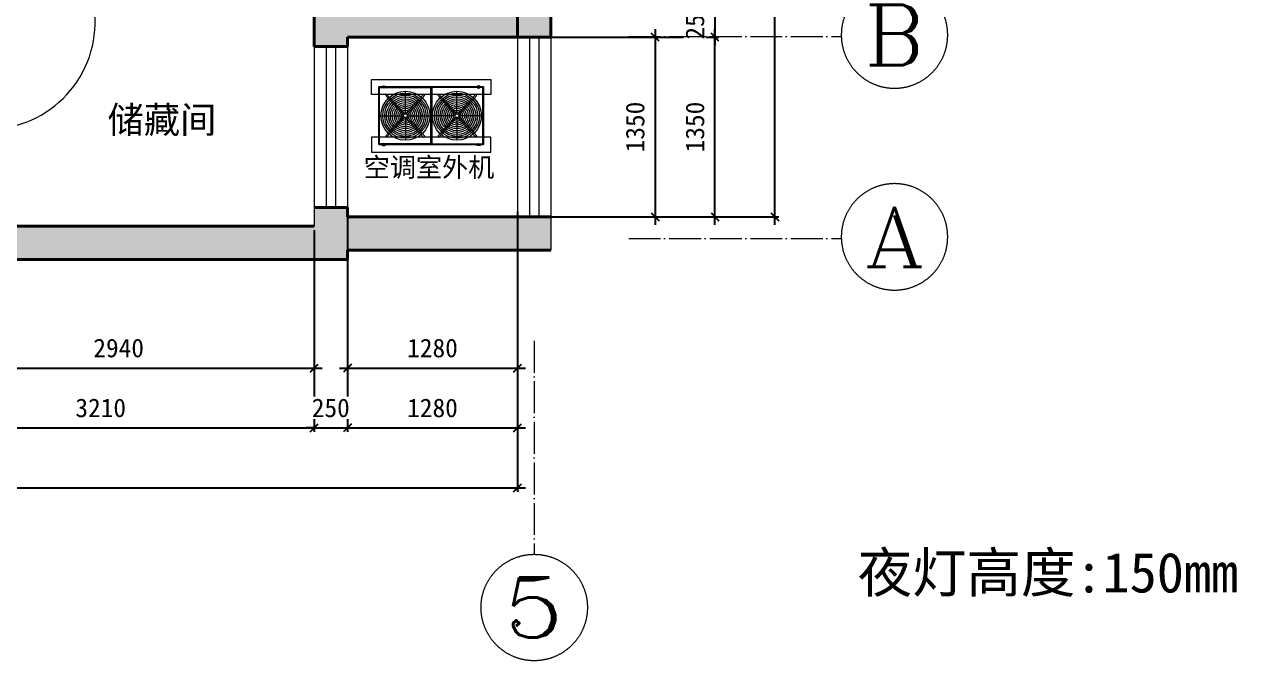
# Model space of a CAD drawing. Header units: millimetres. Extents: x -64529 to 3079702, y -28926 to 77119.
# Drawn here: x -21568 to -12450, y -28926 to -24142 of the extents above; entities that cross this region are included whole.
import ezdxf
from ezdxf.enums import TextEntityAlignment as Align

# ---------------------------------------------------------------- set-up
doc = ezdxf.new("R2010")
doc.units = ezdxf.units.MM
doc.header["$LTSCALE"] = 10
doc.linetypes.add('ACAD_ISO04W100', pattern=[30.5, 24, -3, 0.5, -3])
doc.layers.get('0').update_dxf_attribs({"color": 255})
doc.layers.get('Defpoints').update_dxf_attribs({"color": 255})
doc.layers.add('1浅浅', color=251, linetype='Continuous', lineweight=20)
doc.layers.add('A__轴线', color=3, linetype='ACAD_ISO04W100', lineweight=0)
doc.styles.add('_TCH_AXIS', font='COMPLEX', dxfattribs={"bigfont": 'GBCBIG'})
doc.styles.add('COMPLEX', font='COMPLEX')
doc.styles.get("Standard").update_dxf_attribs({"font": ''})
doc.styles.add('宋体', font='', dxfattribs={"height": 2.5})
doc.styles.get('Standard').set_extended_font_data('SimSun')
doc.styles.get('宋体').set_extended_font_data('SimSun')
doc.dimstyles.new('副本 外标注', dxfattribs={"dimtxt": 140, "dimasz": 60, "dimexe": 30, "dimexo": 30, "dimgap": 80, "dimtad": 1, "dimtoh": 1, "dimdec": 0, "dimtxsty": 'Standard', "dimblk": 'OBLIQUE', "dimcen": 2.5, "dimdle": 60, "dimclrd": 250, "dimclre": 250, "dimclrt": 44, "dimadec": 0, "dimazin": 0, "dimtfac": 1, "dimtdec": 0, "dimtix": 1, "dimtmove": 0, "dimatfit": 3, "dimldrblk": 'DOTSMALL', "dimfxl": 1, "dimtfill": 1, "dimarcsym": 0})

# ---------------------------------------------------------------- blocks, each defined once
blk = doc.blocks.new('_Oblique')
at = {"color": 0, "linetype": 'ByBlock', "lineweight": -2}
blk.add_line((-0.5, -0.5), (0.5, 0.5), dxfattribs=at)
blk = doc.blocks.new('*D721')
at = {"layer": '1浅浅', "color": 250, "lineweight": -2, "transparency": 16777216}
for p, q in [((-17828, -24239.2), (-16343.8, -24239.2)), ((-16373.8, -25649.2), (-16373.8, -24179.2)), ((-17828, -25589.2), (-16343.8, -25589.2))]:
    blk.add_line(p, q, dxfattribs=at)
at = {"layer": 'Defpoints', "color": 0, "lineweight": 30, "transparency": 16777216}
for p in [(-17858, -24239.2), (-16373.8, -24239.2), (-17858, -25589.2)]:
    blk.add_point(p, dxfattribs=at)
at = {"layer": '1浅浅', "color": 250, "lineweight": -2, "transparency": 16777216, "xscale": 60, "yscale": 60, "zscale": 60}
for p, rotation in [((-16373.8, -24239.2), 90), ((-16373.8, -25589.2), 270)]:
    blk.add_blockref('_Oblique', p, dxfattribs=dict(at, rotation=rotation))
at = {"layer": '1浅浅', "color": 44, "transparency": 16777216, "insert": (-16523.8, -24914.2), "char_height": 140, "attachment_point": 5, "rotation": 90, "bg_fill": 3, "box_fill_scale": 1.1, "bg_fill_color": 256, "bg_fill_true_color": 13158600, "bg_fill_transparency": 14239808}
blk.add_mtext('1350', dxfattribs=at)
blk = doc.blocks.new('_DotSmall')
at = {"color": 0, "linetype": 'ByBlock', "const_width": 0.5}
blk.add_lwpolyline([(-0.0625, 0, 1), (0.0625, 0, 1)], format="xyb", close=True, dxfattribs=at)
blk = doc.blocks.new('*D726')
at = {"layer": '1浅浅', "color": 250, "lineweight": -2, "transparency": 16777216}
for p, q in [((-15923.8, -25649.2), (-15923.8, -10799.2)), ((-17093.8, -10859.2), (-15893.8, -10859.2)), ((-17828, -25589.2), (-15893.8, -25589.2))]:
    blk.add_line(p, q, dxfattribs=at)
at = {"layer": 'Defpoints', "color": 0, "lineweight": 30, "transparency": 16777216}
for p in [(-17123.8, -10859.2), (-15923.8, -10859.2), (-17858, -25589.2)]:
    blk.add_point(p, dxfattribs=at)
at = {"layer": '1浅浅', "color": 250, "lineweight": -2, "transparency": 16777216, "xscale": 60, "yscale": 60, "zscale": 60}
for p, rotation in [((-15923.8, -10859.2), 90), ((-15923.8, -25589.2), 270)]:
    blk.add_blockref('_Oblique', p, dxfattribs=dict(at, rotation=rotation))
at = {"layer": '1浅浅', "color": 44, "transparency": 16777216, "insert": (-16073.8, -18224.2), "char_height": 140, "attachment_point": 5, "rotation": 90, "bg_fill": 3, "box_fill_scale": 1.1, "bg_fill_color": 256, "bg_fill_true_color": 13158600, "bg_fill_transparency": 12911526}
blk.add_mtext('14730', dxfattribs=at)
blk = doc.blocks.new('*D729')
at = {"layer": '1浅浅', "color": 250, "lineweight": -2, "transparency": 16777216}
for p, q in [((-19388, -25689.2), (-19388, -26756.2)), ((-22328, -26456.2), (-22328, -26756.2)), ((-22388, -26726.2), (-19328, -26726.2))]:
    blk.add_line(p, q, dxfattribs=at)
at = {"layer": 'Defpoints', "color": 0, "lineweight": 30, "transparency": 16777216}
for p in [(-19388, -25659.2), (-22328, -26426.2), (-19388, -26726.2)]:
    blk.add_point(p, dxfattribs=at)
at = {"layer": '1浅浅', "color": 250, "lineweight": -2, "transparency": 16777216, "xscale": 60, "yscale": 60, "zscale": 60, "rotation": 180}
blk.add_blockref('_Oblique', (-22328, -26726.2), dxfattribs=at)
at = {"layer": '1浅浅', "color": 250, "lineweight": -2, "transparency": 16777216, "xscale": 60, "yscale": 60, "zscale": 60}
blk.add_blockref('_Oblique', (-19388, -26726.2), dxfattribs=at)
at = {"layer": '1浅浅', "color": 44, "transparency": 16777216, "insert": (-20858, -26576.2), "char_height": 140, "attachment_point": 5, "bg_fill": 3, "box_fill_scale": 1.1, "bg_fill_color": 256, "bg_fill_true_color": 13158600, "bg_fill_transparency": 16431800}
blk.add_mtext('2940', dxfattribs=at)
blk = doc.blocks.new('*D730')
at = {"layer": '1浅浅', "color": 250, "lineweight": -2, "transparency": 16777216}
for p, q in [((-19138, -25549.2), (-19138, -26756.2)), ((-17858, -26456.2), (-17858, -26756.2)), ((-19198, -26726.2), (-17798, -26726.2))]:
    blk.add_line(p, q, dxfattribs=at)
at = {"layer": 'Defpoints', "color": 0, "lineweight": 30, "transparency": 16777216}
for p in [(-19138, -25519.2), (-17858, -26426.2), (-17858, -26726.2)]:
    blk.add_point(p, dxfattribs=at)
at = {"layer": '1浅浅', "color": 250, "lineweight": -2, "transparency": 16777216, "xscale": 60, "yscale": 60, "zscale": 60, "rotation": 180}
blk.add_blockref('_Oblique', (-19138, -26726.2), dxfattribs=at)
at = {"layer": '1浅浅', "color": 250, "lineweight": -2, "transparency": 16777216, "xscale": 60, "yscale": 60, "zscale": 60}
blk.add_blockref('_Oblique', (-17858, -26726.2), dxfattribs=at)
at = {"layer": '1浅浅', "color": 44, "transparency": 16777216, "insert": (-18498, -26576.2), "char_height": 140, "attachment_point": 5, "bg_fill": 3, "box_fill_scale": 1.1, "bg_fill_color": 256, "bg_fill_true_color": 13158600, "bg_fill_transparency": 10479820}
blk.add_mtext('1280', dxfattribs=at)
blk = doc.blocks.new('*D733')
at = {"layer": '1浅浅', "color": 250, "lineweight": -2, "transparency": 16777216}
for p, q in [((-19388, -25689.2), (-19388, -27206.2)), ((-22598, -26456.2), (-22598, -27206.2)), ((-22658, -27176.2), (-19328, -27176.2))]:
    blk.add_line(p, q, dxfattribs=at)
at = {"layer": 'Defpoints', "color": 0, "lineweight": 30, "transparency": 16777216}
for p in [(-19388, -25659.2), (-22598, -26426.2), (-19388, -27176.2)]:
    blk.add_point(p, dxfattribs=at)
at = {"layer": '1浅浅', "color": 250, "lineweight": -2, "transparency": 16777216, "xscale": 60, "yscale": 60, "zscale": 60, "rotation": 180}
blk.add_blockref('_Oblique', (-22598, -27176.2), dxfattribs=at)
at = {"layer": '1浅浅', "color": 250, "lineweight": -2, "transparency": 16777216, "xscale": 60, "yscale": 60, "zscale": 60}
blk.add_blockref('_Oblique', (-19388, -27176.2), dxfattribs=at)
at = {"layer": '1浅浅', "color": 44, "transparency": 16777216, "insert": (-20993, -27026.2), "char_height": 140, "attachment_point": 5, "bg_fill": 3, "box_fill_scale": 1.1, "bg_fill_color": 256, "bg_fill_true_color": 13158600, "bg_fill_transparency": 3955916}
blk.add_mtext('3210', dxfattribs=at)
blk = doc.blocks.new('*D734')
at = {"layer": '1浅浅', "color": 250, "lineweight": -2, "transparency": 16777216}
for p, q in [((-35338, -26456.2), (-35338, -27656.2)), ((-17858, -26456.2), (-17858, -27656.2)), ((-35398, -27626.2), (-17798, -27626.2))]:
    blk.add_line(p, q, dxfattribs=at)
at = {"layer": 'Defpoints', "color": 0, "lineweight": 30, "transparency": 16777216}
for p in [(-35338, -26426.2), (-17858, -26426.2), (-17858, -27626.2)]:
    blk.add_point(p, dxfattribs=at)
at = {"layer": '1浅浅', "color": 250, "lineweight": -2, "transparency": 16777216, "xscale": 60, "yscale": 60, "zscale": 60, "rotation": 180}
blk.add_blockref('_Oblique', (-35338, -27626.2), dxfattribs=at)
at = {"layer": '1浅浅', "color": 250, "lineweight": -2, "transparency": 16777216, "xscale": 60, "yscale": 60, "zscale": 60}
blk.add_blockref('_Oblique', (-17858, -27626.2), dxfattribs=at)
at = {"layer": '1浅浅', "color": 44, "transparency": 16777216, "insert": (-26598, -27476.2), "char_height": 140, "attachment_point": 5, "bg_fill": 3, "box_fill_scale": 1.1, "bg_fill_color": 256, "bg_fill_true_color": 13158600, "bg_fill_transparency": 10700668}
blk.add_mtext('17480', dxfattribs=at)
blk = doc.blocks.new('*D755')
at = {"layer": '1浅浅', "color": 250, "lineweight": -2, "transparency": 16777216}
for p, q in [((-19138, -25619.2), (-19138, -27206.2)), ((-17858, -25549.2), (-17858, -27206.2)), ((-19198, -27176.2), (-17798, -27176.2))]:
    blk.add_line(p, q, dxfattribs=at)
at = {"layer": 'Defpoints', "color": 0, "lineweight": 30, "transparency": 16777216}
for p in [(-17858, -25519.2), (-19138, -25589.2), (-17858, -27176.2)]:
    blk.add_point(p, dxfattribs=at)
at = {"layer": '1浅浅', "color": 250, "lineweight": -2, "transparency": 16777216, "xscale": 60, "yscale": 60, "zscale": 60, "rotation": 180}
blk.add_blockref('_Oblique', (-19138, -27176.2), dxfattribs=at)
at = {"layer": '1浅浅', "color": 250, "lineweight": -2, "transparency": 16777216, "xscale": 60, "yscale": 60, "zscale": 60}
blk.add_blockref('_Oblique', (-17858, -27176.2), dxfattribs=at)
at = {"layer": '1浅浅', "color": 44, "transparency": 16777216, "insert": (-18498, -27026.2), "char_height": 140, "attachment_point": 5, "bg_fill": 3, "box_fill_scale": 1.1, "bg_fill_color": 256, "bg_fill_true_color": 13158600, "bg_fill_transparency": 10589276}
blk.add_mtext('1280', dxfattribs=at)
blk = doc.blocks.new('*D763')
at = {"layer": '1浅浅', "color": 250, "lineweight": -2, "transparency": 16777216}
for p, q in [((-19388, -26756.2), (-19388, -27206.2)), ((-19138, -26756.2), (-19138, -27206.2)), ((-19388, -27176.2), (-19448, -27176.2)), ((-19388, -27176.2), (-19138, -27176.2)), ((-19138, -27176.2), (-19078, -27176.2))]:
    blk.add_line(p, q, dxfattribs=at)
at = {"layer": 'Defpoints', "color": 0, "lineweight": 30, "transparency": 16777216}
for p in [(-19388, -26726.2), (-19138, -26726.2), (-19138, -27176.2)]:
    blk.add_point(p, dxfattribs=at)
at = {"layer": '1浅浅', "color": 250, "lineweight": -2, "transparency": 16777216, "xscale": 60, "yscale": 60, "zscale": 60}
blk.add_blockref('_Oblique', (-19388, -27176.2), dxfattribs=at)
at = {"layer": '1浅浅', "color": 250, "lineweight": -2, "transparency": 16777216, "xscale": 60, "yscale": 60, "zscale": 60, "rotation": 180}
blk.add_blockref('_Oblique', (-19138, -27176.2), dxfattribs=at)
at = {"layer": '1浅浅', "color": 44, "transparency": 16777216, "insert": (-19263, -27026.2), "char_height": 140, "attachment_point": 5, "bg_fill": 3, "box_fill_scale": 1.1, "bg_fill_color": 256, "bg_fill_true_color": 13158600, "bg_fill_transparency": 16432832}
blk.add_mtext('250', dxfattribs=at)
blk = doc.blocks.new('*D776')
at = {"layer": '1浅浅', "color": 250, "lineweight": -2, "transparency": 16777216}
for p, q in [((-16373.8, -23989.2), (-16373.8, -23929.2)), ((-17828, -23989.2), (-16343.8, -23989.2)), ((-16373.8, -23989.2), (-16373.8, -24239.2)), ((-17828, -24239.2), (-16343.8, -24239.2)), ((-16373.8, -24239.2), (-16373.8, -24299.2))]:
    blk.add_line(p, q, dxfattribs=at)
at = {"layer": 'Defpoints', "color": 0, "lineweight": 30, "transparency": 16777216}
for p in [(-17858, -23989.2), (-17858, -24239.2), (-16373.8, -24239.2)]:
    blk.add_point(p, dxfattribs=at)
at = {"layer": '1浅浅', "color": 250, "lineweight": -2, "transparency": 16777216, "xscale": 60, "yscale": 60, "zscale": 60}
for p, rotation in [((-16373.8, -23989.2), 270), ((-16373.8, -24239.2), 90)]:
    blk.add_blockref('_Oblique', p, dxfattribs=dict(at, rotation=rotation))
at = {"layer": '1浅浅', "color": 44, "transparency": 16777216, "insert": (-16523.8, -24114.2), "char_height": 140, "attachment_point": 5, "rotation": 90, "bg_fill": 3, "box_fill_scale": 1.1, "bg_fill_color": 256, "bg_fill_true_color": 13158600, "bg_fill_transparency": 16432832}
blk.add_mtext('250', dxfattribs=at)
blk = doc.blocks.new('*D777')
at = {"layer": '1浅浅', "color": 250, "lineweight": -2, "transparency": 16777216}
for p, q in [((-17828, -24239.2), (-16793.8, -24239.2)), ((-16823.8, -24179.2), (-16823.8, -25649.2)), ((-17828, -25589.2), (-16793.8, -25589.2))]:
    blk.add_line(p, q, dxfattribs=at)
at = {"layer": 'Defpoints', "color": 0, "lineweight": 30, "transparency": 16777216}
for p in [(-17858, -24239.2), (-17858, -25589.2), (-16823.8, -25589.2)]:
    blk.add_point(p, dxfattribs=at)
at = {"layer": '1浅浅', "color": 250, "lineweight": -2, "transparency": 16777216, "xscale": 60, "yscale": 60, "zscale": 60}
for p, rotation in [((-16823.8, -24239.2), 90), ((-16823.8, -25589.2), 270)]:
    blk.add_blockref('_Oblique', p, dxfattribs=dict(at, rotation=rotation))
at = {"layer": '1浅浅', "color": 44, "transparency": 16777216, "insert": (-16973.8, -24914.2), "char_height": 140, "attachment_point": 5, "rotation": 90, "bg_fill": 3, "box_fill_scale": 1.1, "bg_fill_color": 256, "bg_fill_true_color": 13158600, "bg_fill_transparency": 3955916}
blk.add_mtext('1350', dxfattribs=at)
blk = doc.blocks.new('_AXISO')
blk.add_circle((0, 0), 0.5)
at = {"style": 'COMPLEX', "width": 1.041667}
blk.add_attdef('A', text='', height=0.56, rotation=360, dxfattribs=at).set_placement((0.74875, -0.28), (1.24875, -0.28), align=Align.FIT)
blk = doc.blocks.new('20180421.144813')
at = {"layer": 'A__轴线'}
for p, q in [((21539.9, 4692), (23138.8, 4692)), ((21539.9, 3174.5), (23138.8, 3174.5)), ((20829.5, 2405.4), (20829.5, 800))]:
    blk.add_line(p, q, dxfattribs=at)
ref = blk.add_blockref('_AXISO', (23538.6, 4703.7), dxfattribs=dict(at, xscale=-800, yscale=800, zscale=800))
ref.add_attrib('A', 'B', dxfattribs={"color": 7, "height": 452.5, "style": '_TCH_AXIS', "width": 1.235294}).set_placement((23312.3, 4477.5), (23764.9, 4477.5), align=Align.FIT)
ref = blk.add_blockref('_AXISO', (23538.6, 3186.3), dxfattribs=dict(at, xscale=-800, yscale=800, zscale=800))
ref.add_attrib('A', 'A', dxfattribs={"color": 7, "height": 452.5, "style": '_TCH_AXIS', "width": 1.166667}).set_placement((23312.3, 2960), (23764.9, 2960), align=Align.FIT)
ref = blk.add_blockref('_AXISO', (20829.5, 400), dxfattribs=dict(at, xscale=800, yscale=800, zscale=800, rotation=179.9999965934954))
ref.add_attrib('A', '5', dxfattribs={"color": 7, "height": 452.5, "rotation": 360, "style": '_TCH_AXIS', "width": 1.5}).set_placement((20603.3, 173.7), (21055.8, 173.7), align=Align.FIT)
blk = doc.blocks.new('gsgerrh')
at = {"color": 8, "ltscale": 1000}
for p, q in [((-420, 452), (-410, 462)), ((-255, 270), (-420, 452)), ((-246, 281), (-410, 462)), ((-238, 283), (-238, 492)), ((-235, 283), (-70, 465)), ((-223, 275), (-60, 456)), ((-70, 465), (-60, 456)), ((60, 456), (70, 465)), ((223, 275), (60, 456)), ((235, 283), (70, 465)), ((238, 283), (238, 492)), ((246, 281), (410, 462)), ((255, 270), (420, 452)), ((420, 452), (410, 462)), ((-464, 266), (-255, 266)), ((-420, 79), (-255, 261)), ((-409, 70), (-244, 252)), ((-238, 248), (-238, 40)), ((-70, 66), (-234, 247)), ((-60, 76), (-223, 256)), ((-221, 266), (-12, 266)), ((221, 266), (12, 266)), ((60, 76), (223, 256)), ((70, 66), (235, 249)), ((238, 248), (238, 40)), ((409, 70), (246, 250)), ((464, 266), (255, 266)), ((420, 79), (255, 261)), ((-420, 79), (-409, 70)), ((-70, 66), (-60, 76)), ((60, 76), (70, 66)), ((420, 79), (409, 70))]:
    blk.add_line(p, q, dxfattribs=at)
at = {"color": 45, "ltscale": 1000}
for points in [[(-552, 601), (552, 601), (552, 462), (-552, 462)], [(0, 0), (-483, 0), (-483, 532), (0, 532)], [(0, 0), (483, 0), (483, 532), (0, 532)], [(7, 7), (476, 7), (476, 525), (7, 525)], [(-552, -69), (552, -69), (552, 69), (-552, 69)]]:
    blk.add_lwpolyline(points, close=True, dxfattribs=at)
at = {"color": 45}
for points in [[(-483, 0), (483, 0), (483, 532), (-483, 532)], [(483, 0), (-483, 0), (-483, 532), (483, 532)]]:
    blk.add_lwpolyline(points, close=True, dxfattribs=at)
at = {"color": 45, "ltscale": 1000}
for points in [[(0, 0), (-483, 0), (-483, 532), (0, 532)], [(0, 0), (483, 0), (483, 532), (0, 532)]]:
    blk.add_lwpolyline(points, dxfattribs=at)
at = {"color": 8, "ltscale": 1000}
blk.add_lwpolyline([(-7, 7), (-476, 7), (-476, 525), (-7, 525)], close=True, dxfattribs=at)
at = {"color": 250, "ltscale": 1000}
for centre, radius in [((-238, 266), 226), ((-238, 266), 208), ((-238, 266), 191), ((238, 266), 226), ((238, 266), 208), ((238, 266), 191), ((-238, 266), 174), ((-238, 266), 156), ((-238, 266), 139), ((-238, 266), 122), ((-238, 266), 104), ((-238, 266), 86.9), ((238, 266), 174), ((238, 266), 156), ((238, 266), 139), ((238, 266), 122), ((238, 266), 104), ((238, 266), 86.9), ((-238, 266), 69.5), ((-238, 266), 52.1), ((-238, 266), 34.7), ((-238, 266), 17.4), ((238, 266), 69.5), ((238, 266), 52.1), ((238, 266), 34.7), ((238, 266), 17.4)]:
    blk.add_circle(centre, radius, dxfattribs=at)
at = {"color": 8, "ltscale": 1000}
for centre, major_axis in [((-438, 532), (-16, 0)), ((438, 0), (16, 0))]:
    blk.add_ellipse(centre, major_axis=major_axis, ratio=0.652174, dxfattribs=at)
at = {"color": 8, "ltscale": 1000, "extrusion": (0, 0, -1)}
for centre, major_axis in [((438, 532), (16, 0)), ((-438, 0), (-16, 0))]:
    blk.add_ellipse(centre, major_axis=major_axis, ratio=0.652174, dxfattribs=at)

msp = doc.modelspace()

# ---------------------------------------------------------------- hatches: boundary and pattern name
at = {"layer": '1浅浅'}
h = msp.add_hatch(color=251, dxfattribs=at)
h.dxf.hatch_style = 1
h.paths.add_polyline_path([(-22598, -21569.2), (-22798, -21569.2), (-22798, -24109.2), (-22598, -24109.2)])
h.paths.add_polyline_path([(-19138, -25589.2), (-19138, -25519.2), (-19388, -25519.2), (-19388, -25659.2), (-22598, -25659.2), (-22598, -24109.2), (-23598, -24109.2), (-23598, -24359.2), (-22848, -24359.2), (-22848, -25909.2), (-19138, -25909.2)])
h.paths.add_polyline_path([(-17608, -25589.2), (-17858, -25589.2), (-19138, -25589.2), (-19138, -25839.2), (-17608, -25839.2)])
h.paths.add_polyline_path([(-17608, -23589.2), (-17858, -23589.2), (-17858, -23989.2), (-19388, -23989.2), (-19388, -24139.2), (-19388, -24309.2), (-19138, -24309.2), (-19138, -24239.2), (-17608, -24239.2)])

# ---------------------------------------------------------------- linework, layer by layer
at = {"layer": '1浅浅', "color": 251, "lineweight": 40}
for p, q in [((-17858, -24239.2), (-17858, -23589.2)), ((-17608, -24239.2), (-17608, -23589.2)), ((-19388, -23989.2), (-19388, -24309.2)), ((-19138, -24239.2), (-17608, -24239.2)), ((-19138, -24239.2), (-19138, -24309.2)), ((-19388, -24309.2), (-19138, -24309.2)), ((-19388, -25519.2), (-19138, -25519.2)), ((-19138, -25519.2), (-19138, -25589.2)), ((-19138, -25589.2), (-17858, -25589.2)), ((-17858, -25589.2), (-17608, -25589.2)), ((-22598, -25659.2), (-19388, -25659.2)), ((-19138, -25839.2), (-19138, -25909.2)), ((-19138, -25839.2), (-17608, -25839.2)), ((-22848, -25909.2), (-19138, -25909.2))]:
    msp.add_line(p, q, dxfattribs=at)
at = {"layer": '1浅浅', "color": 251, "lineweight": 15}
for p, q in [((-17858, -24239.2), (-17858, -25589.2)), ((-17608, -24239.2), (-17608, -25589.2)), ((-19388, -24309.2), (-19388, -25659.2)), ((-19138, -24309.2), (-19138, -25519.2))]:
    msp.add_line(p, q, dxfattribs=at)
at = {"layer": '1浅浅', "color": 251, "lineweight": 0}
for p, q in [((-17768, -24239.2), (-17768, -25589.2)), ((-17698, -24239.2), (-17698, -25589.2)), ((-19298, -24309.2), (-19298, -25519.2)), ((-19228, -24309.2), (-19228, -25519.2))]:
    msp.add_line(p, q, dxfattribs=at)
at = {"layer": '1浅浅', "color": 251, "lineweight": 20}
msp.add_line((-17608, -25589.2), (-17608, -25839.2), dxfattribs=at)
at = {"layer": '1浅浅', "color": 251, "lineweight": 9}
msp.add_arc((-21838, -24126.3), 802.8, 270, 4.7985, dxfattribs=at)

# ---------------------------------------------------------------- texts
at = {"layer": '1浅浅', "color": 251, "lineweight": 5, "style": '宋体'}
for s, height, p in [('储藏间', 200, (-20941.6, -24959.7)), ('夜灯高度:150mm', 300, (-15300.6, -28412.9))]:
    msp.add_text(s, height=height, dxfattribs=at).set_placement(p)
at = {"layer": '1浅浅', "color": 251, "style": '宋体'}
msp.add_text('空调室外机', height=144, dxfattribs=at).set_placement((-19015.5, -25288.7))

# ---------------------------------------------------------------- next in the draw order: dimensions: what is measured, and where the dimension line sits
at = {"layer": '1浅浅', "color": 251}
dim = msp.add_linear_dim(base=(-16373.8, -24239.2), p1=(-17858, -25589.2), p2=(-17858, -24239.2), angle=270, dimstyle='副本 外标注', dxfattribs=at)
dim.commit()
dim.dimension.update_dxf_attribs({"geometry": '*D721', "text_midpoint": (-16523.8, -24914.2)})
dim = msp.add_linear_dim(base=(-19388, -26726.2), p1=(-22328, -26426.2), p2=(-19388, -25659.2), dimstyle='副本 外标注', dxfattribs=at)
dim.commit()
dim.dimension.update_dxf_attribs({"geometry": '*D729', "text_midpoint": (-20858, -26576.2)})

# ---------------------------------------------------------------- next in the draw order: dimensions: what is measured, and where the dimension line sits
dim = msp.add_linear_dim(base=(-15923.8, -10859.2), p1=(-17858, -25589.2), p2=(-17123.8, -10859.2), angle=270, dimstyle='副本 外标注', dxfattribs=at)
dim.commit()
dim.dimension.update_dxf_attribs({"geometry": '*D726', "text_midpoint": (-16073.8, -18224.2)})
dim = msp.add_linear_dim(base=(-19388, -27176.2), p1=(-22598, -26426.2), p2=(-19388, -25659.2), dimstyle='副本 外标注', dxfattribs=at)
dim.commit()
dim.dimension.update_dxf_attribs({"geometry": '*D733', "text_midpoint": (-20993, -27026.2)})

# ---------------------------------------------------------------- next in the draw order: dimensions: what is measured, and where the dimension line sits
dim = msp.add_linear_dim(base=(-16373.8, -24239.2), p1=(-17858, -23989.2), p2=(-17858, -24239.2), angle=90, dimstyle='副本 外标注', dxfattribs=at)
dim.commit()
dim.dimension.update_dxf_attribs({"geometry": '*D776', "text_midpoint": (-16523.8, -24114.2)})
dim = msp.add_linear_dim(base=(-17858, -26726.2), p1=(-19138, -25519.2), p2=(-17858, -26426.2), dimstyle='副本 外标注', dxfattribs=at)
dim.commit()
dim.dimension.update_dxf_attribs({"geometry": '*D730', "text_midpoint": (-18498, -26576.2)})

# ---------------------------------------------------------------- next in the draw order: dimensions: what is measured, and where the dimension line sits
dim = msp.add_linear_dim(base=(-17858, -27626.2), p1=(-35338, -26426.2), p2=(-17858, -26426.2), dimstyle='副本 外标注', dxfattribs=at)
dim.commit()
dim.dimension.update_dxf_attribs({"geometry": '*D734', "text_midpoint": (-26598, -27476.2)})

# ---------------------------------------------------------------- next in the draw order: dimensions: what is measured, and where the dimension line sits
dim = msp.add_linear_dim(base=(-17858, -27176.2), p1=(-19138, -25589.2), p2=(-17858, -25519.2), dimstyle='副本 外标注', dxfattribs=at)
dim.commit()
dim.dimension.update_dxf_attribs({"geometry": '*D755', "text_midpoint": (-18498, -27026.2)})

# ---------------------------------------------------------------- next in the draw order: dimensions: what is measured, and where the dimension line sits
dim = msp.add_linear_dim(base=(-16823.8, -25589.2), p1=(-17858, -24239.2), p2=(-17858, -25589.2), angle=90, dimstyle='副本 外标注', dxfattribs=at)
dim.commit()
dim.dimension.update_dxf_attribs({"geometry": '*D777', "text_midpoint": (-16973.8, -24914.2)})
dim = msp.add_linear_dim(base=(-19138, -27176.2), p1=(-19388, -26726.2), p2=(-19138, -26726.2), dimstyle='副本 外标注', dxfattribs=at)
dim.commit()
dim.dimension.update_dxf_attribs({"geometry": '*D763', "text_midpoint": (-19263, -27026.2)})

# ---------------------------------------------------------------- next in the draw order: linework, layer by layer
msp.add_lwpolyline([(-19138, -25589.2), (-17608, -25589.2), (-17608, -25839.2), (-19138, -25839.2)], close=True, dxfattribs=at)

# ---------------------------------------------------------------- next in the draw order: block references
at = {"layer": '1浅浅', "color": 251, "xscale": 0.8145688940712716, "yscale": 0.8145688940858236, "zscale": 0.8145688940793246}
msp.add_blockref('gsgerrh', (-18508, -25045.8), dxfattribs=at)
at = {"layer": '1浅浅', "color": 251}
msp.add_blockref('20180421.144813', (-38562.5, -28926.2), dxfattribs=at)

doc.saveas('drawing.dxf')
